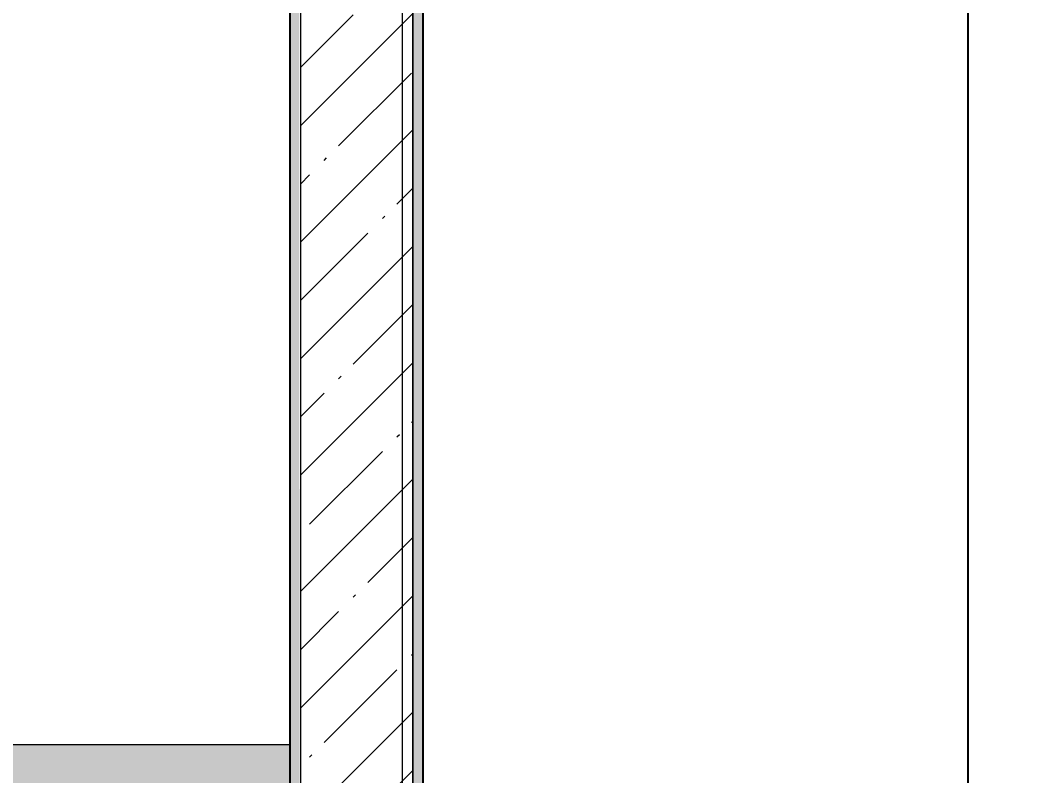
# Model space of a CAD drawing. Header units: millimetres. Extents: x -213547 to 415037, y -3642 to 106956.
# Drawn here: x 3026 to 4987, y 84645 to 86125 of the extents above; entities that cross this region are included whole.
import ezdxf

# ---------------------------------------------------------------- set-up
doc = ezdxf.new("R2010")
doc.units = ezdxf.units.MM
doc.linetypes.add('Осевая', pattern=[6350, 1270, -952.5, 3175, -952.5])
for name, color, linetype, lineweight in [('10)FK4', 3, 'Continuous', 50), ('A-FLOR', 7, 'Continuous', 9), ('I-WALL', 7, 'Continuous', 5), ('S-STRS', 7, 'Continuous', 9), ('Оси-2', 7, 'Осевая', 9)]:
    doc.layers.add(name, color=color, linetype=linetype, lineweight=lineweight)
for name, color, linetype, lineweight, true_color in [('A-WALL-1', 9, 'Continuous', 5, 0x808080), ('A-WALL-FNSH-1', 9, 'Continuous', 5, 0x808080), ('S-STRS-1', 7, 'Continuous', 9, 0xeef6ff)]:
    doc.layers.add(name, color=color, linetype=linetype, lineweight=lineweight, true_color=true_color)
doc.styles.add('ISOCPEUR', font='isocpeur.ttf', dxfattribs={"height": 250})
doc.styles.add('ISOCPEUR_1', font='isocpeur.ttf', dxfattribs={"height": 350})
doc.dimstyles.new('ISO-2_5_0_9К_БОЛЬШОЙ_1', dxfattribs={"dimscale": 304.8, "dimtxt": 248.995294, "dimasz": 0.492126, "dimexe": 0.393701, "dimexo": 0.984252, "dimgap": 0, "dimtad": 1, "dimdec": 0, "dimrnd": 10, "dimzin": 0, "dimdsep": 46, "dimtxsty": 'ISOCPEUR', "dimblk1": 'OBLIQUE', "dimblk2": 'OBLIQUE', "dimsah": 1, "dimcen": 0.09, "dimdle": 0.393701, "dimazin": 0, "dimtfac": 1, "dimtdec": 4, "dimtix": 1, "dimtmove": 2, "dimatfit": 3, "dimfxl": 1, "dimtvp": 1, "dimtolj": 1, "dimtzin": 0, "dimarcsym": 2})
pattern_1 = [(0, (0, 0), (243.84, 60.96), [20.117, -162.763, 20.117, -162.763, -975.36]), (0, (0, 0), (243.84, 60.96), [-365.76, 20.117, -345.643, 20.117, -162.763, -426.72]), (0, (0, 0), (243.84, 60.96), [-914.4, 20.117, -101.803, 20.117, -284.683]), (120, (91.44, 30.48), (-174.7129, 180.69163), [20.117, -162.763, 20.117, -162.763, -975.36]), (120, (91.44, 30.48), (-174.7129, 180.69163), [-365.76, 20.117, -345.643, 20.117, -162.763, -426.72]), (120, (91.44, 30.48), (-174.7129, 180.69163), [-914.4, 20.117, -101.803, 20.117, -284.683]), (240, (121.92, 152.4), (-69.1271, -241.65163), [20.117, -162.763, 20.117, -162.763, -975.36]), (240, (121.92, 152.4), (-69.1271, -241.65163), [-365.76, 20.117, -345.643, 20.117, -162.763, -426.72]), (240, (121.92, 152.4), (-69.1271, -241.65163), [-914.4, 20.117, -101.803, 20.117, -284.683])]

# ---------------------------------------------------------------- blocks, each defined once
blk = doc.blocks.new('1floor')
at = {"layer": 'I-WALL'}
h = blk.add_hatch(dxfattribs=at)
h.set_pattern_fill('FP_1', color=256, style=0, pattern_type=2)
h.set_pattern_definition([(45, (0, 0), (-114.0493, 114.0493), []), (45, (114.05, 0), (-114.0493, 114.0493), [201.612, -40.322, 6.706, -33.617])])
h.paths.add_polyline_path([(3730, 120), (3730, 7900), (3510, 7900), (3510, 120), (3663.7, 120)])
h = blk.add_hatch(dxfattribs=at)
h.set_pattern_fill('FP_191', color=256, style=0, pattern_type=2)
h.set_pattern_definition(pattern_1)
h.paths.add_polyline_path([(3730, 150), (3750, 150.2), (3748.5, 7693), (3730, 7693), (3730, 214.8)])
h = blk.add_hatch(dxfattribs=at)
h.set_pattern_fill('FP_191', color=256, style=0, pattern_type=2)
h.set_pattern_definition(pattern_1)
h.paths.add_polyline_path([(3510, 140), (3507.7, 7677.6), (3490, 7659), (3490.7, 522.7), (3493.8, 460), (3490, 460), (3490, 141)])
h.paths.add_polyline_path([(3490, 510), (3491.3, 510), (3490, 522.7)])
h.paths.add_polyline_path([(3490, 7660), (3510, 7680), (3490, 7680), (3490, 7677.6)])
at = {"layer": 'S-STRS-1'}
blk.add_hatch(color=256, dxfattribs=at).paths.add_polyline_path([(3490, 5220), (3490, 5520), (1960, 5520), (1960, 5220), (2661.4, 5220)])
at = {"layer": 'A-FLOR'}
for p, q in [((3750, 5528.2), (3750, 7693)), ((3490, 5520), (1955, 5520)), ((3750, 522.7), (3750, 5527.4))]:
    blk.add_line(p, q, dxfattribs=at)
at = {"layer": 'A-WALL-1'}
for p, q in [((3730, -100), (3730, 7920)), ((3730, 7693), (3730, 150)), ((3510, 7680), (3510, 120)), ((3490, 7660), (3490, 141))]:
    blk.add_line(p, q, dxfattribs=at)
at = {"layer": 'A-WALL-FNSH-1'}
for p, q in [((3751, 141), (3751, 7690)), ((3750, 5528.2), (3750, 150))]:
    blk.add_line(p, q, dxfattribs=at)
at = {"layer": 'I-WALL'}
for p, q in [((3489, 5287.4), (3489, 7660)), ((3489, 6025.4), (3490, 6025.4))]:
    blk.add_line(p, q, dxfattribs=at)
at = {"layer": 'S-STRS'}
blk.add_line((3490, 5520), (1960, 5520), dxfattribs=at)
blk.add_line((3490, 5520), (1960, 5520), dxfattribs=at)
at = {"layer": 'Оси-2'}
blk.add_line((3710, 3093.7), (3710, 22398.1), dxfattribs=at)
blk = doc.blocks.new('_Oblique')
at = {"color": 0, "linetype": 'ByBlock', "lineweight": -2}
blk.add_line((-0.5, -0.5), (0.5, 0.5), dxfattribs=at)
blk = doc.blocks.new('*D1950')
at = {"layer": '10)FK4', "color": 0, "lineweight": -2, "transparency": 16777216}
for p, q in [((4881.4, 93523), (4881.4, 81026.6)), ((4687.4, 93403), (4761.4, 93403)), ((4881.4, 66283), (4881.4, 79871.6)), ((4687.4, 66403), (4761.4, 66403))]:
    blk.add_line(p, q, dxfattribs=at)
at = {"layer": 'Defpoints', "color": 0, "transparency": 16777216}
for p in [(4987.4, 93403), (4881.4, 66403), (4987.4, 66403)]:
    blk.add_point(p, dxfattribs=at)
at = {"layer": '10)FK4', "color": 0, "lineweight": -2, "transparency": 16777216, "xscale": 150, "yscale": 150, "zscale": 150}
for p, rotation in [((4881.4, 93403), 90), ((4881.4, 66403), 270)]:
    blk.add_blockref('_Oblique', p, dxfattribs=dict(at, rotation=rotation))
at = {"layer": '10)FK4', "color": 0, "transparency": 16777216, "insert": (4488.1, 79975), "char_height": 350, "width": 948.097, "attachment_point": 1, "rotation": 90, "line_spacing_factor": 1.149209, "style": 'ISOCPEUR_1'}
blk.add_mtext('\\A1;27000', dxfattribs=at)

msp = doc.modelspace()

# ---------------------------------------------------------------- block references
msp.add_blockref('1floor', (64.7, 79186.1))

# ---------------------------------------------------------------- dimensions: what is measured, and where the dimension line sits
at = {"layer": '10)FK4', "color": 18, "true_color": 0x000000}
dim = msp.add_linear_dim(base=(4881.4, 66403), p1=(4987.4, 93403), p2=(4987.4, 66403), angle=90, dimstyle='ISO-2_5_0_9К_БОЛЬШОЙ_1', override={"dimtxt": 200, "dimpost": '<>', "dimtxsty": 'ISOCPEUR_1', "dimfxl": 26999.999823}, dxfattribs=at)
dim.commit()
dim.dimension.update_dxf_attribs({"geometry": '*D1950', "text_midpoint": (4721.4, 80449.1), "dimtype": 160, "text_rotation": 90})

doc.saveas('drawing.dxf')
